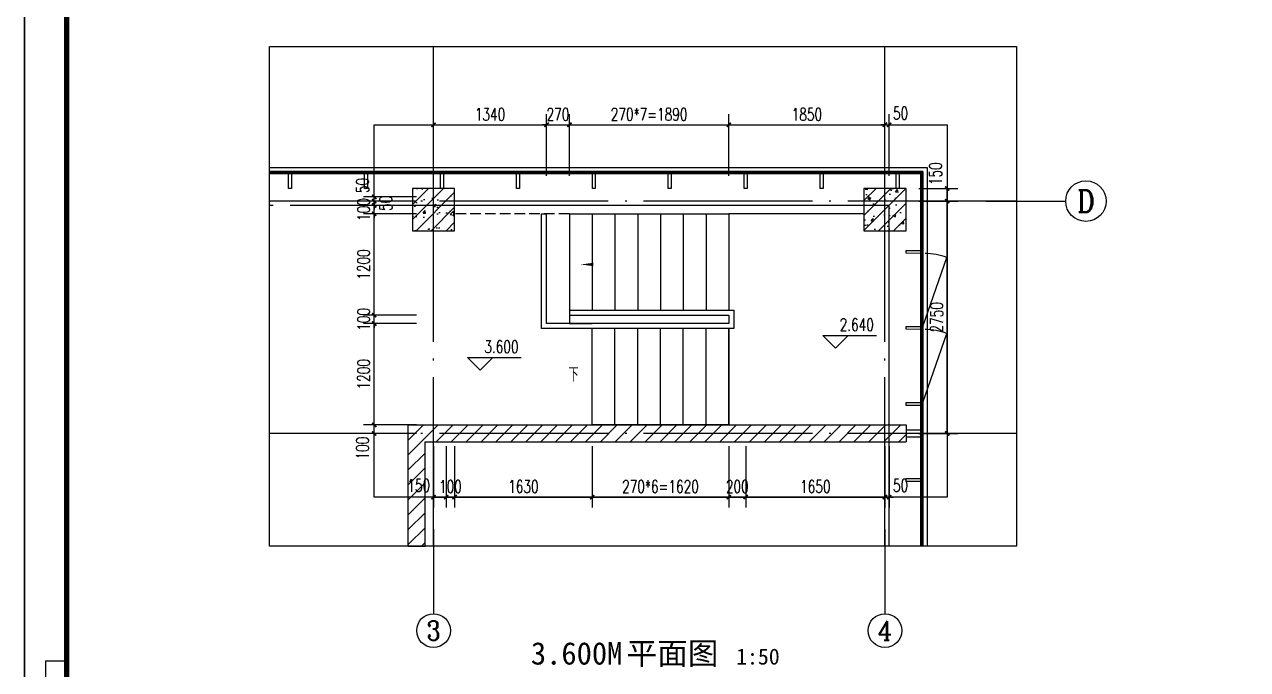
# Model space of a CAD drawing. Header units: millimetres. Extents: x -13830 to 215738, y -24143 to 193994.
# Drawn here: x 80648 to 95143, y 46330 to 53968 of the extents above; entities that cross this region are included whole.
import ezdxf
from ezdxf.enums import TextEntityAlignment as Align

# ---------------------------------------------------------------- set-up
doc = ezdxf.new("R2010")
doc.units = ezdxf.units.MM
doc.header["$LTSCALE"] = 100
doc.linetypes.add('DASH', pattern=[0.35, 0.25, -0.1])
doc.linetypes.add('DOTE', pattern=[2.42, 2, -0.2, 0.02, -0.2])
doc.layers.get('0').update_dxf_attribs({"linetype": 'CONTINUOUS'})
doc.layers.get('DEFPOINTS').update_dxf_attribs({"linetype": 'CONTINUOUS'})
for name, color, linetype in [('AXIS', 3, 'CONTINUOUS'), ('AXIS_TEXT', 7, 'CONTINUOUS'), ('COLUMN', 9, 'CONTINUOUS'), ('DIM_ELEV', 3, 'CONTINUOUS'), ('DIM_SYMB', 3, 'CONTINUOUS'), ('DOTE', 8, 'CONTINUOUS'), ('MCST 2F$0$A-_WIND----_E-', 4, 'CONTINUOUS'), ('PUB_DIM', 3, 'CONTINUOUS'), ('PUB_HATCH', 8, 'CONTINUOUS'), ('PUB_TEXT', 7, 'CONTINUOUS'), ('RAIL', 163, 'CONTINUOUS'), ('STAIR', 4, 'CONTINUOUS'), ('TK HAHA', 1, 'CONTINUOUS'), ('WALL', 2, 'CONTINUOUS'), ('WINDOW', 4, 'CONTINUOUS'), ('图框', 7, 'CONTINUOUS')]:
    doc.layers.add(name, color=color, linetype=linetype)
doc.styles.add('_TCH_AXIS', font='COMPLEX', dxfattribs={"bigfont": 'GBCBIG'})
doc.styles.add('_TCH_DIM', font='SIMPLEX', dxfattribs={"bigfont": 'GBCBIG'})
doc.styles.add('_TCH_DIM_T3', font='SIMPLEX', dxfattribs={"width": 0.705882, "bigfont": 'GBCBIG'})
doc.styles.add('COMPLEX', font='COMPLEX')
doc.styles.add('黑体', font='')
doc.styles.get('黑体').set_extended_font_data('SimSun')
doc.dimstyles.new('_TCH_ARCH&&50', dxfattribs={"dimtxt": 148.75, "dimasz": 50, "dimexe": 125, "dimexo": 150, "dimgap": 50, "dimtad": 1, "dimdec": 0, "dimzin": 0, "dimdsep": 46, "dimtxsty": '_TCH_DIM_T3', "dimblk": 'ARCHTICK', "dimcen": 0.09, "dimclrt": 7, "dimazin": 2, "dimtfac": 1, "dimtdec": 0, "dimtix": 1, "dimtmove": 2, "dimatfit": 3, "dimfxl": 1, "dimtolj": 1, "dimtzin": 0, "dimarcsym": 0})
pattern_1 = [(45, (0, 89.76), (-88.38838, 88.38838), [])]
pattern_2 = [(45, (0, 0), (-88.38835, 88.38835), []), (50, (0, 0), (358.6301, -31.3761), [37.5, -412.5]), (355, (0, 0), (-69.3757, 376.0961), [30, -330]), (100.4514, (29.9, -2.6), (289.2547, 344.7198), [31.8701, -350.571]), (46.1842, (0, 100), (533.6205, -82.7595), [56.25, -618.75]), (96.6356, (44.47, 93.1), (467.3314, 487.059), [47.8051, -525.8565]), (351.1842, (0, 100), (467.331, 487.0593), [45, -495]), (21, (50, 75), (298.4535, -201.30945), [37.5, -412.5]), (326, (50, 75), (121.6577, 362.575), [30, -330]), (71.4514, (74.87, 58.22), (420.1113, 161.2652), [31.8701, -350.571]), (37.5, (0, 0), (6.07993, 166.44693), [0, -326, 0, -335, 0, -331.25]), (7.5, (0, 0), (131.53477, 197.20586), [0, -191, 0, -318.5, 0, -126.25]), (327.5, (-111.5, 0), (266.91122, -11.27744), [0, -125, 0, -390, 0, -517.5]), (317.5, (-161.5, 0), (291.5931, 50.0525), [0, -162.5, 0, -259, 0, -367.5])]

# ---------------------------------------------------------------- blocks, each defined once
blk = doc.blocks.new('TJAD_TK_A1')
at = {"layer": '图框'}
for p, q in [((1341.38, 356.45), (1341.38, 950.45)), ((870.88, 361.45), (870.88, 366.45)), ((870.88, 361.45), (970.88, 361.45)), ((500.38, 356.45), (1341.38, 356.45))]:
    blk.add_line(p, q, dxfattribs=at)
at = {"layer": '图框', "const_width": 1.2}
blk.add_lwpolyline([(1331.38, 940.45), (525.38, 940.45), (525.38, 366.45), (1331.38, 366.45)], close=True, dxfattribs=at)
blk = doc.blocks.new('180703-expo')
at = {"layer": '图框'}
blk.add_blockref('TJAD_TK_A1', (-500.38, -356.45), dxfattribs=at)
blk = doc.blocks.new('MCST 2F$0$ELDERLY CARE MULLION')
at = {"layer": 'MCST 2F$0$A-_WIND----_E-'}
blk.add_lwpolyline([(155290, -76416), (155378, -76568), (155408, -76550), (155321, -76399)], close=True, dxfattribs=at)
blk = doc.blocks.new('_AXISO')
blk.add_circle((0, 0), 0.5)
at = {"layer": 'AXIS_TEXT', "style": 'COMPLEX', "width": 1.041667}
blk.add_attdef('A', text='', height=0.56, dxfattribs=at).set_placement((-0.25, -0.28), (0.25, -0.28), align=Align.FIT)
blk = doc.blocks.new('_ArchTick')
at = {"color": 0, "linetype": 'ByBlock', "const_width": 0.4}
blk.add_lwpolyline([(-0.5, -0.5), (0.5, 0.5)], dxfattribs=at)
blk = doc.blocks.new('*D599')
at = {"layer": 'DEFPOINTS', "color": 0, "transparency": 16777216}
for p in [(91096, 51876), (91584, 51876), (91096, 49126)]:
    blk.add_point(p, dxfattribs=at)
at = {"layer": 'PUB_DIM', "color": 0, "lineweight": -2, "transparency": 16777216}
for p, q in [((91246, 51876), (91709, 51876)), ((91584, 49126), (91584, 51876)), ((91246, 49126), (91709, 49126))]:
    blk.add_line(p, q, dxfattribs=at)
at = {"layer": 'PUB_DIM', "color": 0, "lineweight": -2, "transparency": 16777216, "xscale": 50, "yscale": 50, "zscale": 50}
for p, rotation in [((91584, 51876), 90), ((91584, 49126), 270)]:
    blk.add_blockref('_ArchTick', p, dxfattribs=dict(at, rotation=rotation))
at = {"layer": 'PUB_DIM', "color": 7, "transparency": 16777216, "insert": (91459, 50501), "char_height": 148.8, "attachment_point": 5, "rotation": 90, "style": '_TCH_DIM_T3'}
blk.add_mtext('\\A1;2750', dxfattribs=at)
blk = doc.blocks.new('*D600')
at = {"layer": 'DEFPOINTS', "color": 0, "transparency": 16777216}
for p in [(91096, 52026), (91584, 52026), (91096, 51876)]:
    blk.add_point(p, dxfattribs=at)
at = {"layer": 'PUB_DIM', "color": 0, "lineweight": -2, "transparency": 16777216}
for p, q in [((91246, 52026), (91709, 52026)), ((91584, 51876), (91584, 52026)), ((91246, 51876), (91709, 51876))]:
    blk.add_line(p, q, dxfattribs=at)
at = {"layer": 'PUB_DIM', "color": 0, "lineweight": -2, "transparency": 16777216, "xscale": 50, "yscale": 50, "zscale": 50}
for p, rotation in [((91584, 52026), 90), ((91584, 51876), 270)]:
    blk.add_blockref('_ArchTick', p, dxfattribs=dict(at, rotation=rotation))
at = {"layer": 'PUB_DIM', "color": 7, "transparency": 16777216, "insert": (91446, 52201), "char_height": 148.8, "attachment_point": 5, "rotation": 90, "style": '_TCH_DIM_T3'}
blk.add_mtext('\\A1;150', dxfattribs=at)
blk = doc.blocks.new('*D601')
at = {"layer": 'DEFPOINTS', "color": 0, "transparency": 16777216}
for p in [(90846, 49126), (90896, 49126), (90896, 48372)]:
    blk.add_point(p, dxfattribs=at)
at = {"layer": 'PUB_DIM', "color": 0, "lineweight": -2, "transparency": 16777216}
for p, q in [((90846, 48976), (90846, 48247)), ((90896, 48976), (90896, 48247)), ((90846, 48372), (90796, 48372)), ((90846, 48372), (90896, 48372)), ((90896, 48372), (90946, 48372))]:
    blk.add_line(p, q, dxfattribs=at)
at = {"layer": 'PUB_DIM', "color": 0, "lineweight": -2, "transparency": 16777216, "xscale": 50, "yscale": 50, "zscale": 50}
blk.add_blockref('_ArchTick', (90846, 48372), dxfattribs=at)
at = {"layer": 'PUB_DIM', "color": 0, "lineweight": -2, "transparency": 16777216, "xscale": 50, "yscale": 50, "zscale": 50, "rotation": 180}
blk.add_blockref('_ArchTick', (90896, 48372), dxfattribs=at)
at = {"layer": 'PUB_DIM', "color": 7, "transparency": 16777216, "insert": (91031, 48510), "char_height": 148.8, "attachment_point": 5, "style": '_TCH_DIM_T3'}
blk.add_mtext('\\A1;50', dxfattribs=at)
blk = doc.blocks.new('*D602')
at = {"layer": 'DEFPOINTS', "color": 0, "transparency": 16777216}
for p in [(89196, 49126), (90846, 49126), (90846, 48372)]:
    blk.add_point(p, dxfattribs=at)
at = {"layer": 'PUB_DIM', "color": 0, "lineweight": -2, "transparency": 16777216}
for p, q in [((89196, 48976), (89196, 48247)), ((90846, 48976), (90846, 48247)), ((89196, 48372), (90846, 48372))]:
    blk.add_line(p, q, dxfattribs=at)
at = {"layer": 'PUB_DIM', "color": 0, "lineweight": -2, "transparency": 16777216, "xscale": 50, "yscale": 50, "zscale": 50, "rotation": 180}
blk.add_blockref('_ArchTick', (89196, 48372), dxfattribs=at)
at = {"layer": 'PUB_DIM', "color": 0, "lineweight": -2, "transparency": 16777216, "xscale": 50, "yscale": 50, "zscale": 50}
blk.add_blockref('_ArchTick', (90846, 48372), dxfattribs=at)
at = {"layer": 'PUB_DIM', "color": 7, "transparency": 16777216, "insert": (90021, 48497), "char_height": 148.8, "attachment_point": 5, "style": '_TCH_DIM_T3'}
blk.add_mtext('\\A1;1650', dxfattribs=at)
blk = doc.blocks.new('*D603')
at = {"layer": 'DEFPOINTS', "color": 0, "transparency": 16777216}
for p in [(88996, 49126), (89196, 49126), (89196, 48372)]:
    blk.add_point(p, dxfattribs=at)
at = {"layer": 'PUB_DIM', "color": 0, "lineweight": -2, "transparency": 16777216}
for p, q in [((88996, 48976), (88996, 48247)), ((89196, 48976), (89196, 48247)), ((88996, 48372), (88946, 48372)), ((88996, 48372), (89196, 48372)), ((89196, 48372), (89246, 48372))]:
    blk.add_line(p, q, dxfattribs=at)
at = {"layer": 'PUB_DIM', "color": 0, "lineweight": -2, "transparency": 16777216, "xscale": 50, "yscale": 50, "zscale": 50}
blk.add_blockref('_ArchTick', (88996, 48372), dxfattribs=at)
at = {"layer": 'PUB_DIM', "color": 0, "lineweight": -2, "transparency": 16777216, "xscale": 50, "yscale": 50, "zscale": 50, "rotation": 180}
blk.add_blockref('_ArchTick', (89196, 48372), dxfattribs=at)
at = {"layer": 'PUB_DIM', "color": 7, "transparency": 16777216, "insert": (89096, 48497), "char_height": 148.8, "attachment_point": 5, "style": '_TCH_DIM_T3'}
blk.add_mtext('\\A1;200', dxfattribs=at)
blk = doc.blocks.new('*D604')
at = {"layer": 'DEFPOINTS', "color": 0, "transparency": 16777216}
for p in [(87376, 49126), (88996, 49126), (88996, 48372)]:
    blk.add_point(p, dxfattribs=at)
at = {"layer": 'PUB_DIM', "color": 0, "lineweight": -2, "transparency": 16777216}
for p, q in [((87376, 48976), (87376, 48247)), ((88996, 48976), (88996, 48247)), ((87376, 48372), (88996, 48372))]:
    blk.add_line(p, q, dxfattribs=at)
at = {"layer": 'PUB_DIM', "color": 0, "lineweight": -2, "transparency": 16777216, "xscale": 50, "yscale": 50, "zscale": 50, "rotation": 180}
blk.add_blockref('_ArchTick', (87376, 48372), dxfattribs=at)
at = {"layer": 'PUB_DIM', "color": 0, "lineweight": -2, "transparency": 16777216, "xscale": 50, "yscale": 50, "zscale": 50}
blk.add_blockref('_ArchTick', (88996, 48372), dxfattribs=at)
at = {"layer": 'PUB_DIM', "color": 7, "transparency": 16777216, "insert": (88186, 48497), "char_height": 148.75, "attachment_point": 5, "style": '_TCH_DIM_T3'}
blk.add_mtext('\\A1;270*6=1620', dxfattribs=at)
blk = doc.blocks.new('*D605')
at = {"layer": 'DEFPOINTS', "color": 0, "transparency": 16777216}
for p in [(85746, 49126), (87376, 49126), (87376, 48372)]:
    blk.add_point(p, dxfattribs=at)
at = {"layer": 'PUB_DIM', "color": 0, "lineweight": -2, "transparency": 16777216}
for p, q in [((85746, 48976), (85746, 48247)), ((87376, 48976), (87376, 48247)), ((85746, 48372), (87376, 48372))]:
    blk.add_line(p, q, dxfattribs=at)
at = {"layer": 'PUB_DIM', "color": 0, "lineweight": -2, "transparency": 16777216, "xscale": 50, "yscale": 50, "zscale": 50, "rotation": 180}
blk.add_blockref('_ArchTick', (85746, 48372), dxfattribs=at)
at = {"layer": 'PUB_DIM', "color": 0, "lineweight": -2, "transparency": 16777216, "xscale": 50, "yscale": 50, "zscale": 50}
blk.add_blockref('_ArchTick', (87376, 48372), dxfattribs=at)
at = {"layer": 'PUB_DIM', "color": 7, "transparency": 16777216, "insert": (86561, 48497), "char_height": 148.8, "attachment_point": 5, "style": '_TCH_DIM_T3'}
blk.add_mtext('\\A1;1630', dxfattribs=at)
blk = doc.blocks.new('*D606')
at = {"layer": 'DEFPOINTS', "color": 0, "transparency": 16777216}
for p in [(85646, 49126), (85746, 49126), (85746, 48372)]:
    blk.add_point(p, dxfattribs=at)
at = {"layer": 'PUB_DIM', "color": 0, "lineweight": -2, "transparency": 16777216}
for p, q in [((85646, 48976), (85646, 48247)), ((85746, 48976), (85746, 48247)), ((85646, 48372), (85596, 48372)), ((85646, 48372), (85746, 48372)), ((85746, 48372), (85796, 48372))]:
    blk.add_line(p, q, dxfattribs=at)
at = {"layer": 'PUB_DIM', "color": 0, "lineweight": -2, "transparency": 16777216, "xscale": 50, "yscale": 50, "zscale": 50}
blk.add_blockref('_ArchTick', (85646, 48372), dxfattribs=at)
at = {"layer": 'PUB_DIM', "color": 0, "lineweight": -2, "transparency": 16777216, "xscale": 50, "yscale": 50, "zscale": 50, "rotation": 180}
blk.add_blockref('_ArchTick', (85746, 48372), dxfattribs=at)
at = {"layer": 'PUB_DIM', "color": 7, "transparency": 16777216, "insert": (85696, 48497), "char_height": 148.8, "attachment_point": 5, "style": '_TCH_DIM_T3'}
blk.add_mtext('\\A1;100', dxfattribs=at)
blk = doc.blocks.new('*D607')
at = {"layer": 'DEFPOINTS', "color": 0, "transparency": 16777216}
for p in [(85496, 49126), (85646, 49126), (85646, 48372)]:
    blk.add_point(p, dxfattribs=at)
at = {"layer": 'PUB_DIM', "color": 0, "lineweight": -2, "transparency": 16777216}
for p, q in [((85496, 48976), (85496, 48247)), ((85646, 48976), (85646, 48247)), ((85496, 48372), (85646, 48372))]:
    blk.add_line(p, q, dxfattribs=at)
at = {"layer": 'PUB_DIM', "color": 0, "lineweight": -2, "transparency": 16777216, "xscale": 50, "yscale": 50, "zscale": 50, "rotation": 180}
blk.add_blockref('_ArchTick', (85496, 48372), dxfattribs=at)
at = {"layer": 'PUB_DIM', "color": 0, "lineweight": -2, "transparency": 16777216, "xscale": 50, "yscale": 50, "zscale": 50}
blk.add_blockref('_ArchTick', (85646, 48372), dxfattribs=at)
at = {"layer": 'PUB_DIM', "color": 7, "transparency": 16777216, "insert": (85321, 48510), "char_height": 148.8, "attachment_point": 5, "style": '_TCH_DIM_T3'}
blk.add_mtext('\\A1;150', dxfattribs=at)
blk = doc.blocks.new('*D608')
at = {"layer": 'DEFPOINTS', "color": 0, "transparency": 16777216}
for p in [(86836, 52780), (85496, 52026), (86836, 52026)]:
    blk.add_point(p, dxfattribs=at)
at = {"layer": 'PUB_DIM', "color": 0, "lineweight": -2, "transparency": 16777216}
for p, q in [((85496, 52176), (85496, 52905)), ((85496, 52780), (86836, 52780)), ((86836, 52176), (86836, 52905))]:
    blk.add_line(p, q, dxfattribs=at)
at = {"layer": 'PUB_DIM', "color": 0, "lineweight": -2, "transparency": 16777216, "xscale": 50, "yscale": 50, "zscale": 50, "rotation": 180}
blk.add_blockref('_ArchTick', (85496, 52780), dxfattribs=at)
at = {"layer": 'PUB_DIM', "color": 0, "lineweight": -2, "transparency": 16777216, "xscale": 50, "yscale": 50, "zscale": 50}
blk.add_blockref('_ArchTick', (86836, 52780), dxfattribs=at)
at = {"layer": 'PUB_DIM', "color": 7, "transparency": 16777216, "insert": (86166, 52904), "char_height": 148.8, "attachment_point": 5, "style": '_TCH_DIM_T3'}
blk.add_mtext('\\A1;1340', dxfattribs=at)
blk = doc.blocks.new('*D609')
at = {"layer": 'DEFPOINTS', "color": 0, "transparency": 16777216}
for p in [(87106, 52780), (86836, 52026), (87106, 52026)]:
    blk.add_point(p, dxfattribs=at)
at = {"layer": 'PUB_DIM', "color": 0, "lineweight": -2, "transparency": 16777216}
for p, q in [((86836, 52780), (86786, 52780)), ((86836, 52176), (86836, 52905)), ((86836, 52780), (87106, 52780)), ((87106, 52176), (87106, 52905)), ((87106, 52780), (87156, 52780))]:
    blk.add_line(p, q, dxfattribs=at)
at = {"layer": 'PUB_DIM', "color": 0, "lineweight": -2, "transparency": 16777216, "xscale": 50, "yscale": 50, "zscale": 50}
blk.add_blockref('_ArchTick', (86836, 52780), dxfattribs=at)
at = {"layer": 'PUB_DIM', "color": 0, "lineweight": -2, "transparency": 16777216, "xscale": 50, "yscale": 50, "zscale": 50, "rotation": 180}
blk.add_blockref('_ArchTick', (87106, 52780), dxfattribs=at)
at = {"layer": 'PUB_DIM', "color": 7, "transparency": 16777216, "insert": (86971, 52904), "char_height": 148.8, "attachment_point": 5, "style": '_TCH_DIM_T3'}
blk.add_mtext('\\A1;270', dxfattribs=at)
blk = doc.blocks.new('*D610')
at = {"layer": 'DEFPOINTS', "color": 0, "transparency": 16777216}
for p in [(88996, 52780), (87106, 52026), (88996, 52026)]:
    blk.add_point(p, dxfattribs=at)
at = {"layer": 'PUB_DIM', "color": 0, "lineweight": -2, "transparency": 16777216}
for p, q in [((87106, 52176), (87106, 52905)), ((87106, 52780), (88996, 52780)), ((88996, 52176), (88996, 52905))]:
    blk.add_line(p, q, dxfattribs=at)
at = {"layer": 'PUB_DIM', "color": 0, "lineweight": -2, "transparency": 16777216, "xscale": 50, "yscale": 50, "zscale": 50, "rotation": 180}
blk.add_blockref('_ArchTick', (87106, 52780), dxfattribs=at)
at = {"layer": 'PUB_DIM', "color": 0, "lineweight": -2, "transparency": 16777216, "xscale": 50, "yscale": 50, "zscale": 50}
blk.add_blockref('_ArchTick', (88996, 52780), dxfattribs=at)
at = {"layer": 'PUB_DIM', "color": 7, "transparency": 16777216, "insert": (88051, 52904), "char_height": 148.75, "attachment_point": 5, "style": '_TCH_DIM_T3'}
blk.add_mtext('\\A1;270*7=1890', dxfattribs=at)
blk = doc.blocks.new('*D611')
at = {"layer": 'DEFPOINTS', "color": 0, "transparency": 16777216}
for p in [(90846, 52780), (88996, 52026), (90846, 52026)]:
    blk.add_point(p, dxfattribs=at)
at = {"layer": 'PUB_DIM', "color": 0, "lineweight": -2, "transparency": 16777216}
for p, q in [((88996, 52176), (88996, 52905)), ((88996, 52780), (90846, 52780)), ((90846, 52176), (90846, 52905))]:
    blk.add_line(p, q, dxfattribs=at)
at = {"layer": 'PUB_DIM', "color": 0, "lineweight": -2, "transparency": 16777216, "xscale": 50, "yscale": 50, "zscale": 50, "rotation": 180}
blk.add_blockref('_ArchTick', (88996, 52780), dxfattribs=at)
at = {"layer": 'PUB_DIM', "color": 0, "lineweight": -2, "transparency": 16777216, "xscale": 50, "yscale": 50, "zscale": 50}
blk.add_blockref('_ArchTick', (90846, 52780), dxfattribs=at)
at = {"layer": 'PUB_DIM', "color": 7, "transparency": 16777216, "insert": (89921, 52904), "char_height": 148.8, "attachment_point": 5, "style": '_TCH_DIM_T3'}
blk.add_mtext('\\A1;1850', dxfattribs=at)
blk = doc.blocks.new('*D612')
at = {"layer": 'DEFPOINTS', "color": 0, "transparency": 16777216}
for p in [(90896, 52780), (90846, 52026), (90896, 52026)]:
    blk.add_point(p, dxfattribs=at)
at = {"layer": 'PUB_DIM', "color": 0, "lineweight": -2, "transparency": 16777216}
for p, q in [((90846, 52780), (90796, 52780)), ((90846, 52176), (90846, 52905)), ((90846, 52780), (90896, 52780)), ((90896, 52176), (90896, 52905)), ((90896, 52780), (90946, 52780))]:
    blk.add_line(p, q, dxfattribs=at)
at = {"layer": 'PUB_DIM', "color": 0, "lineweight": -2, "transparency": 16777216, "xscale": 50, "yscale": 50, "zscale": 50}
blk.add_blockref('_ArchTick', (90846, 52780), dxfattribs=at)
at = {"layer": 'PUB_DIM', "color": 0, "lineweight": -2, "transparency": 16777216, "xscale": 50, "yscale": 50, "zscale": 50, "rotation": 180}
blk.add_blockref('_ArchTick', (90896, 52780), dxfattribs=at)
at = {"layer": 'PUB_DIM', "color": 7, "transparency": 16777216, "insert": (91031, 52917), "char_height": 148.8, "attachment_point": 5, "style": '_TCH_DIM_T3'}
blk.add_mtext('\\A1;50', dxfattribs=at)
blk = doc.blocks.new('*D613')
at = {"layer": 'DEFPOINTS', "color": 0, "transparency": 16777216}
for p in [(84793, 49226), (85446, 49226), (85446, 49126)]:
    blk.add_point(p, dxfattribs=at)
at = {"layer": 'PUB_DIM', "color": 0, "lineweight": -2, "transparency": 16777216}
for p, q in [((85296, 49226), (84668, 49226)), ((84793, 49126), (84793, 49226)), ((85296, 49126), (84668, 49126))]:
    blk.add_line(p, q, dxfattribs=at)
at = {"layer": 'PUB_DIM', "color": 0, "lineweight": -2, "transparency": 16777216, "xscale": 50, "yscale": 50, "zscale": 50}
for p, rotation in [((84793, 49226), 90), ((84793, 49126), 270)]:
    blk.add_blockref('_ArchTick', p, dxfattribs=dict(at, rotation=rotation))
at = {"layer": 'PUB_DIM', "color": 7, "transparency": 16777216, "insert": (84655, 48951), "char_height": 148.8, "attachment_point": 5, "rotation": 90, "style": '_TCH_DIM_T3'}
blk.add_mtext('\\A1;100', dxfattribs=at)
blk = doc.blocks.new('*D614')
at = {"layer": 'DEFPOINTS', "color": 0, "transparency": 16777216}
for p in [(84793, 50426), (85446, 50426), (85446, 49226)]:
    blk.add_point(p, dxfattribs=at)
at = {"layer": 'PUB_DIM', "color": 0, "lineweight": -2, "transparency": 16777216}
for p, q in [((85296, 50426), (84668, 50426)), ((84793, 49226), (84793, 50426)), ((85296, 49226), (84668, 49226))]:
    blk.add_line(p, q, dxfattribs=at)
at = {"layer": 'PUB_DIM', "color": 0, "lineweight": -2, "transparency": 16777216, "xscale": 50, "yscale": 50, "zscale": 50}
for p, rotation in [((84793, 50426), 90), ((84793, 49226), 270)]:
    blk.add_blockref('_ArchTick', p, dxfattribs=dict(at, rotation=rotation))
at = {"layer": 'PUB_DIM', "color": 7, "transparency": 16777216, "insert": (84668, 49826), "char_height": 148.8, "attachment_point": 5, "rotation": 90, "style": '_TCH_DIM_T3'}
blk.add_mtext('\\A1;1200', dxfattribs=at)
blk = doc.blocks.new('*D615')
at = {"layer": 'DEFPOINTS', "color": 0, "transparency": 16777216}
for p in [(84793, 50526), (85446, 50526), (85446, 50426)]:
    blk.add_point(p, dxfattribs=at)
at = {"layer": 'PUB_DIM', "color": 0, "lineweight": -2, "transparency": 16777216}
for p, q in [((85296, 50526), (84668, 50526)), ((84793, 50526), (84793, 50576)), ((84793, 50426), (84793, 50526)), ((85296, 50426), (84668, 50426)), ((84793, 50426), (84793, 50376))]:
    blk.add_line(p, q, dxfattribs=at)
at = {"layer": 'PUB_DIM', "color": 0, "lineweight": -2, "transparency": 16777216, "xscale": 50, "yscale": 50, "zscale": 50}
for p, rotation in [((84793, 50526), 270), ((84793, 50426), 90)]:
    blk.add_blockref('_ArchTick', p, dxfattribs=dict(at, rotation=rotation))
at = {"layer": 'PUB_DIM', "color": 7, "transparency": 16777216, "insert": (84668, 50476), "char_height": 148.8, "attachment_point": 5, "rotation": 90, "style": '_TCH_DIM_T3'}
blk.add_mtext('\\A1;100', dxfattribs=at)
blk = doc.blocks.new('*D616')
at = {"layer": 'DEFPOINTS', "color": 0, "transparency": 16777216}
for p in [(84793, 51726), (85446, 51726), (85446, 50526)]:
    blk.add_point(p, dxfattribs=at)
at = {"layer": 'PUB_DIM', "color": 0, "lineweight": -2, "transparency": 16777216}
for p, q in [((85296, 51726), (84668, 51726)), ((84793, 50526), (84793, 51726)), ((85296, 50526), (84668, 50526))]:
    blk.add_line(p, q, dxfattribs=at)
at = {"layer": 'PUB_DIM', "color": 0, "lineweight": -2, "transparency": 16777216, "xscale": 50, "yscale": 50, "zscale": 50}
for p, rotation in [((84793, 51726), 90), ((84793, 50526), 270)]:
    blk.add_blockref('_ArchTick', p, dxfattribs=dict(at, rotation=rotation))
at = {"layer": 'PUB_DIM', "color": 7, "transparency": 16777216, "insert": (84668, 51126), "char_height": 148.8, "attachment_point": 5, "rotation": 90, "style": '_TCH_DIM_T3'}
blk.add_mtext('\\A1;1200', dxfattribs=at)
blk = doc.blocks.new('*D617')
at = {"layer": 'DEFPOINTS', "color": 0, "transparency": 16777216}
for p in [(84793, 51826), (85446, 51826), (85446, 51726)]:
    blk.add_point(p, dxfattribs=at)
at = {"layer": 'PUB_DIM', "color": 0, "lineweight": -2, "transparency": 16777216}
for p, q in [((85296, 51826), (84668, 51826)), ((84793, 51826), (84793, 51876)), ((84793, 51726), (84793, 51826)), ((85296, 51726), (84668, 51726)), ((84793, 51726), (84793, 51676))]:
    blk.add_line(p, q, dxfattribs=at)
at = {"layer": 'PUB_DIM', "color": 0, "lineweight": -2, "transparency": 16777216, "xscale": 50, "yscale": 50, "zscale": 50}
for p, rotation in [((84793, 51826), 270), ((84793, 51726), 90)]:
    blk.add_blockref('_ArchTick', p, dxfattribs=dict(at, rotation=rotation))
at = {"layer": 'PUB_DIM', "color": 7, "transparency": 16777216, "insert": (84668, 51776), "char_height": 148.8, "attachment_point": 5, "rotation": 90, "style": '_TCH_DIM_T3'}
blk.add_mtext('\\A1;100', dxfattribs=at)
blk = doc.blocks.new('*D618')
at = {"layer": 'DEFPOINTS', "color": 0, "transparency": 16777216}
for p in [(84793, 51876), (85446, 51876), (85446, 51826)]:
    blk.add_point(p, dxfattribs=at)
at = {"layer": 'PUB_DIM', "color": 0, "lineweight": -2, "transparency": 16777216}
for p, q in [((84793, 51876), (84793, 51926)), ((85296, 51876), (84668, 51876)), ((85296, 51826), (84668, 51826)), ((84793, 51826), (84793, 51876)), ((84793, 51826), (84793, 51776))]:
    blk.add_line(p, q, dxfattribs=at)
at = {"layer": 'PUB_DIM', "color": 0, "lineweight": -2, "transparency": 16777216, "xscale": 50, "yscale": 50, "zscale": 50}
for p, rotation in [((84793, 51876), 270), ((84793, 51826), 90)]:
    blk.add_blockref('_ArchTick', p, dxfattribs=dict(at, rotation=rotation))
at = {"layer": 'PUB_DIM', "color": 7, "transparency": 16777216, "insert": (84930, 51851), "char_height": 148.8, "attachment_point": 5, "rotation": 90, "style": '_TCH_DIM_T3'}
blk.add_mtext('\\A1;50', dxfattribs=at)
blk = doc.blocks.new('*D619')
at = {"layer": 'DEFPOINTS', "color": 0, "transparency": 16777216}
for p in [(84793, 51926), (85446, 51926), (85446, 51876)]:
    blk.add_point(p, dxfattribs=at)
at = {"layer": 'PUB_DIM', "color": 0, "lineweight": -2, "transparency": 16777216}
for p, q in [((85296, 51926), (84668, 51926)), ((84793, 51926), (84793, 51976)), ((84793, 51876), (84793, 51926)), ((85296, 51876), (84668, 51876)), ((84793, 51876), (84793, 51826))]:
    blk.add_line(p, q, dxfattribs=at)
at = {"layer": 'PUB_DIM', "color": 0, "lineweight": -2, "transparency": 16777216, "xscale": 50, "yscale": 50, "zscale": 50}
for p, rotation in [((84793, 51926), 270), ((84793, 51876), 90)]:
    blk.add_blockref('_ArchTick', p, dxfattribs=dict(at, rotation=rotation))
at = {"layer": 'PUB_DIM', "color": 7, "transparency": 16777216, "insert": (84655, 52061), "char_height": 148.8, "attachment_point": 5, "rotation": 90, "style": '_TCH_DIM_T3'}
blk.add_mtext('\\A1;50', dxfattribs=at)

msp = doc.modelspace()

# ---------------------------------------------------------------- hatches: boundary and pattern name
at = {"layer": 'PUB_HATCH'}
h = msp.add_hatch(dxfattribs=at)
h.set_pattern_fill('钢筋混凝土', color=256, scale=50, style=0)
h.set_pattern_definition(pattern_2)
h.paths.add_polyline_path([(85246.5, 51526.1), (85746.5, 51526.1), (85746.5, 52026.1), (85246.5, 52026.1)])
h = msp.add_hatch(dxfattribs=at)
h.set_pattern_fill('钢筋混凝土', color=256, scale=50, style=0)
h.set_pattern_definition(pattern_2)
h.paths.add_polyline_path([(90596.5, 52026.1), (90596.5, 51526.1), (91096.5, 51526.1), (91096.5, 52026.1)])
h = msp.add_hatch(dxfattribs=at)
h.set_pattern_fill('普通砖', color=256, scale=50, style=0)
h.set_pattern_definition(pattern_1)
h.paths.add_polyline_path([(85196.5, 49226.1), (85396.5, 49026.1), (91096.5, 49026.1), (91096.5, 49226.1)])
h = msp.add_hatch(dxfattribs=at)
h.set_pattern_fill('普通砖', color=256, scale=50, style=0)
h.set_pattern_definition(pattern_1)
h.paths.add_polyline_path([(85396.5, 47791), (85396.5, 49026.1), (85196.5, 49226.1), (85196.5, 47791)])

# ---------------------------------------------------------------- linework, layer by layer
at = {"layer": 'AXIS'}
for p, q in [((92042.6, 51876.1), (92988.5, 51876.1)), ((85496.5, 47991), (85496.5, 46991)), ((90846.5, 47991), (90846.5, 46991))]:
    msp.add_line(p, q, dxfattribs=at)
at = {"layer": 'COLUMN'}
for p, q in [((85746.5, 52026.1), (85246.5, 52026.1)), ((85246.5, 52026.1), (85246.5, 51526.1)), ((85746.5, 51526.1), (85746.5, 52026.1)), ((90596.5, 52026.1), (90596.5, 51526.1)), ((91096.5, 52026.1), (90596.5, 52026.1)), ((91096.5, 51526.1), (91096.5, 52026.1)), ((85246.5, 51526.1), (85746.5, 51526.1)), ((90596.5, 51526.1), (91096.5, 51526.1))]:
    msp.add_line(p, q, dxfattribs=at)
at = {"layer": 'DEFPOINTS', "color": 8}
for points in [[(83552.6, 53705.8), (92405.8, 53705.8), (92405.8, 47791), (83552.6, 47791)], [(84792.8, 52779.8), (91583.8, 52779.8), (91583.8, 48372.4), (84792.8, 48372.4)]]:
    msp.add_lwpolyline(points, close=True, dxfattribs=at)
at = {"layer": 'DIM_ELEV'}
for p, q in [((90261.5, 50136.1), (90111.5, 50286.1)), ((90111.5, 50286.1), (90744.5, 50286.1)), ((90261.5, 50136.1), (90411.5, 50286.1)), ((86050.6, 49875.8), (85900.6, 50025.8)), ((85900.6, 50025.8), (86533.6, 50025.8)), ((86050.6, 49875.8), (86200.6, 50025.8))]:
    msp.add_line(p, q, dxfattribs=at)
at = {"layer": 'DIM_SYMB'}
msp.add_lwpolyline([(87241.5, 49826.1, 0, 0, 0), (89946.5, 49826.1, 0, 0, 0), (89946.5, 51126.1, 0, 0, 0), (87241.5, 51126.1, 0, 40, 0), (87391.5, 51126.1, 0, 0, 0)], format="xyseb", dxfattribs=at)
at = {"layer": 'DOTE', "linetype": 'DOTE', "ltscale": 10}
for p, q in [((85496.5, 47791), (85496.5, 53705.8)), ((90846.5, 47791), (90846.5, 53705.8)), ((92405.8, 51876.1), (83552.6, 51876.1)), ((92405.8, 49126.1), (83552.6, 49126.1))]:
    msp.add_line(p, q, dxfattribs=at)
at = {"layer": 'MCST 2F$0$A-_WIND----_E-', "color": 8}
for points in [[(91296.5, 47791), (91296.5, 52226.1), (83552.6, 52226.1)], [(91271.5, 47791), (91271.5, 52201.1), (83552.6, 52201.1)]]:
    msp.add_lwpolyline(points, dxfattribs=at)
at = {"layer": 'MCST 2F$0$A-_WIND----_E-'}
msp.add_lwpolyline([(91284, 47791), (91284, 52213.6), (83552.6, 52213.6)], dxfattribs=at)
msp.add_lwpolyline([(91271.5, 49086.1), (91271.5, 49166.1), (91096.5, 49166.1), (91096.5, 49086.1)], close=True, dxfattribs=at)
at = {"layer": 'RAIL', "linetype": 'DASH', "ltscale": 5}
msp.add_line((87106.5, 51726.1), (85746.5, 51726.1), dxfattribs=at)
at = {"layer": 'RAIL'}
for points in [[(83552.6, 52276.1), (91346.5, 52276.1), (91346.5, 47791)], [(83596.5, 51826.1), (83552.6, 51826.1)], [(90896.5, 47791), (90896.5, 51826.1), (83796.5, 51826.1)]]:
    msp.add_lwpolyline(points, dxfattribs=at)
at = {"layer": 'STAIR'}
for p, q in [((86776.5, 50366.1), (86776.5, 51726.1)), ((86776.5, 51726.1), (86836.5, 51726.1)), ((86836.5, 50426.1), (86836.5, 51726.1)), ((87106.5, 51726.1), (88996.5, 51726.1)), ((87106.5, 51726.1), (87106.5, 50586.1)), ((87376.5, 51726.1), (87376.5, 50586.1)), ((87646.5, 51726.1), (87646.5, 50586.1)), ((87916.5, 51726.1), (87916.5, 50586.1)), ((88186.5, 51726.1), (88186.5, 50586.1)), ((88456.5, 51726.1), (88456.5, 50586.1)), ((88726.5, 51726.1), (88726.5, 50586.1)), ((88996.5, 51726.1), (88996.5, 50586.1)), ((90596.5, 51726.1), (88996.5, 51726.1)), ((88996.5, 51726.1), (88996.5, 50586.1)), ((90896.5, 49226.1), (90896.5, 51526.1)), ((87106.5, 50586.1), (87106.5, 50526.1)), ((87106.5, 50586.1), (89056.5, 50586.1)), ((87106.5, 50586.1), (87106.5, 50526.1)), ((87106.5, 50526.1), (88996.5, 50526.1)), ((87106.5, 50526.1), (88996.5, 50526.1)), ((87106.5, 50526.1), (87106.5, 50426.1)), ((88996.5, 50526.1), (88996.5, 50426.1)), ((88996.5, 50526.1), (88996.5, 50426.1)), ((89056.5, 50586.1), (89056.5, 50366.1)), ((89056.5, 50366.1), (86776.5, 50366.1)), ((88996.5, 50426.1), (86836.5, 50426.1)), ((87106.5, 50426.1), (87376.5, 50426.1)), ((88996.5, 50426.1), (87376.5, 50426.1)), ((87376.5, 49226.1), (87376.5, 50366.1)), ((87646.5, 49226.1), (87646.5, 50366.1)), ((87916.5, 49226.1), (87916.5, 50366.1)), ((88186.5, 49226.1), (88186.5, 50366.1)), ((88456.5, 49226.1), (88456.5, 50366.1)), ((88726.5, 49226.1), (88726.5, 50366.1)), ((88996.5, 49226.1), (88996.5, 50366.1)), ((88996.5, 50366.1), (88996.5, 49226.1)), ((88996.5, 49226.1), (87376.5, 49226.1)), ((88996.5, 49226.1), (90896.5, 49226.1))]:
    msp.add_line(p, q, dxfattribs=at)
at = {"layer": 'TK HAHA', "color": 1}
for points in [[(-3451.8, 64957.2), (80648.2, 64957.2), (80648.2, 5557.2), (-3451.8, 5557.2)], [(80648.2, 64957.2), (110348.2, 64957.2), (110348.2, 22907.2), (80648.2, 22907.2)]]:
    msp.add_lwpolyline(points, close=True, dxfattribs=at)
at = {"layer": 'WALL'}
for p, q in [((85196.5, 49226.1), (91096.5, 49226.1)), ((85196.5, 47791), (85196.5, 49226.1)), ((91096.5, 49226.1), (91096.5, 49026.1)), ((85396.5, 49026.1), (91096.5, 49026.1)), ((85396.5, 47791), (85396.5, 49026.1)), ((85196.5, 47791), (85396.5, 47791))]:
    msp.add_line(p, q, dxfattribs=at)
at = {"layer": 'WINDOW'}
msp.add_lwpolyline([(83552.6, 52226.1), (91296.5, 52226.1), (91296.5, 47791)], dxfattribs=at)
for points in [[(91296.5, 50393.1), (91579.9, 51210.3, 0.0763817), (91321.5, 51257.7)], [(91296.5, 49493.1), (91579.9, 50310.3, 0.0763817), (91321.5, 50357.7)]]:
    msp.add_lwpolyline(points, format="xyb", dxfattribs=at)

# ---------------------------------------------------------------- block references
at = {"xscale": 100, "yscale": 100, "zscale": 100}
msp.add_blockref('180703-expo', (-3451.8, 5557.2), dxfattribs=at)
at = {"xscale": 50, "yscale": 50, "zscale": 50, "rotation": 270}
msp.add_blockref('180703-expo', (80648.2, 64957.2), dxfattribs=at)
at = {"xscale": -1}
for p, rotation in [((180090.7, 196024.6), 29.99999999999997), ((180990.7, 196024.6), 29.99999999999997), ((181890.7, 196024.6), 29.99999999999997), ((182790.7, 196024.6), 29.99999999999997), ((183690.7, 196024.6), 29.99999999999997), ((184590.7, 196024.6), 29.99999999999997), ((185490.7, 196024.6), 29.99999999999997), ((186390.7, 196024.6), 29.99999999999997), ((187290.7, 196024.6), 29.99999999999997), ((235095, -45019.1), 299.9999999999999), ((235095, -45919.1), 299.9999999999999), ((235095, -46819.1), 299.9999999999999), ((235095, -47719.1), 299.9999999999999)]:
    msp.add_blockref('MCST 2F$0$ELDERLY CARE MULLION', p, dxfattribs=dict(at, rotation=rotation))
at = {"layer": 'AXIS'}
ref = msp.add_blockref('_AXISO', (93228.5, 51876.1), dxfattribs=dict(at, xscale=480, yscale=480, zscale=480))
ref.add_attrib('A', 'D', dxfattribs={"layer": 'AXIS_TEXT', "height": 261.2, "style": '_TCH_AXIS'}).set_placement((93122.8, 51745.5), (93334.2, 51745.5), align=Align.FIT)
ref = msp.add_blockref('_AXISO', (85496.5, 46791), dxfattribs=dict(at, xscale=400, yscale=400, zscale=400))
ref.add_attrib('A', '3', dxfattribs={"layer": 'AXIS_TEXT', "height": 233, "style": '_TCH_AXIS'}).set_placement((85418.8, 46674.5), (85574.1, 46674.5), align=Align.FIT)
ref = msp.add_blockref('_AXISO', (90846.5, 46791), dxfattribs=dict(at, xscale=400, yscale=400, zscale=400))
ref.add_attrib('A', '4', dxfattribs={"layer": 'AXIS_TEXT', "height": 222.7, "style": '_TCH_AXIS'}).set_placement((90761.6, 46679.6), (90931.3, 46679.6), align=Align.FIT)

# ---------------------------------------------------------------- texts
at = {"layer": 'PUB_TEXT', "style": '_TCH_DIM', "width": 0.705882}
for s, p in [('2.640', (90309.5, 50338.6)), ('3.600', (86098.6, 50078.3))]:
    msp.add_text(s, height=148.75, dxfattribs=at).set_placement(p)
at = {"layer": 'PUB_TEXT'}
for s, height, style, p in [('下', 168.8, '_TCH_DIM', (87094, 49738.6)), ('平面图', 265.82, '黑体', (87783.8, 46388.7)), ('3.600M', 265.82, '黑体', (86649.7, 46388.7)), ('1:50', 189.87, '黑体', (89082.2, 46388.7))]:
    msp.add_text(s, height=height, dxfattribs=dict(at, style=style)).set_placement(p)

# ---------------------------------------------------------------- dimensions: what is measured, and where the dimension line sits
at = {"layer": 'PUB_DIM'}
for p1, p2, distance, picture, middle in [((85496.5, 52026.1), (86836.5, 52026.1), 753.7, '*D608', (86166.5, 52904.1)), ((86836.5, 52026.1), (87106.5, 52026.1), 753.7, '*D609', (86971.5, 52904.1)), ((88996.5, 52026.1), (90846.5, 52026.1), 753.7, '*D611', (89921.5, 52904.1)), ((85446.5, 51726.1), (85446.5, 51826.1), 653.7, '*D617', (84668.4, 51776.1)), ((91096.5, 49126.1), (91096.5, 51876.1), -487.4, '*D599', (91459.4, 50501.1)), ((85446.5, 50526.1), (85446.5, 51726.1), 653.7, '*D616', (84668.4, 51126.1)), ((85446.5, 50426.1), (85446.5, 50526.1), 653.7, '*D615', (84668.4, 50476.1)), ((85446.5, 49226.1), (85446.5, 50426.1), 653.7, '*D614', (84668.4, 49826.1)), ((85646.5, 49126.1), (85746.5, 49126.1), -753.7, '*D606', (85696.5, 48496.8)), ((85746.5, 49126.1), (87376.5, 49126.1), -753.7, '*D605', (86561.5, 48496.8)), ((88996.4566, 49126.0792), (89196.005, 49126.0792), -753.6758, '*D603', (89096.2308, 48496.7784)), ((89196.005, 49126.0792), (90846.4566, 49126.0792), -753.6758, '*D602', (90021.2308, 48496.7784))]:
    dim = msp.add_aligned_dim(p1=p1, p2=p2, distance=distance, dimstyle='_TCH_ARCH&&50', dxfattribs=at)
    dim.commit()
    dim.dimension.update_dxf_attribs({"geometry": picture, "text_midpoint": middle})
for p1, p2, distance, text, picture, middle in [((87106.5, 52026.1), (88996.5, 52026.1), 753.7, '270*7=1890', '*D610', (88051.5, 52904.1)), ((87376.5, 49126.1), (88996.5, 49126.1), -753.7, '270*6=1620', '*D604', (88186.5, 48496.8))]:
    dim = msp.add_aligned_dim(p1=p1, p2=p2, distance=distance, text=text, dimstyle='_TCH_ARCH&&50', dxfattribs=at)
    dim.commit()
    dim.dimension.update_dxf_attribs({"geometry": picture, "text_midpoint": middle})
for base, p1, p2, angle, picture, middle in [((90896.5, 52779.8), (90846.5, 52026.1), (90896.5, 52026.1), 0, '*D612', (91031.5, 52917.3)), ((91583.8, 52026.1), (91096.5, 51876.1), (91096.5, 52026.1), 90, '*D600', (91446.3, 52201.1)), ((84792.8, 51926.1), (85446.5, 51876.1), (85446.5, 51926.1), 90, '*D619', (84655.3, 52061.1)), ((84792.8, 51876.1), (85446.5, 51826.1), (85446.5, 51876.1), 90, '*D618', (84930.3, 51851.1)), ((84792.8, 49226.1), (85446.5, 49126.1), (85446.5, 49226.1), 90, '*D613', (84655.3, 48951.1)), ((85646.5, 48372.4), (85496.5, 49126.1), (85646.5, 49126.1), 0, '*D607', (85321.5, 48509.9)), ((90896.5, 48372.4), (90846.5, 49126.1), (90896.5, 49126.1), 0, '*D601', (91031.5, 48509.9))]:
    dim = msp.add_linear_dim(base=base, p1=p1, p2=p2, angle=angle, dimstyle='_TCH_ARCH&&50', dxfattribs=at)
    dim.commit()
    dim.dimension.update_dxf_attribs({"geometry": picture, "text_midpoint": middle, "dimtype": 129})

doc.saveas('drawing.dxf')
